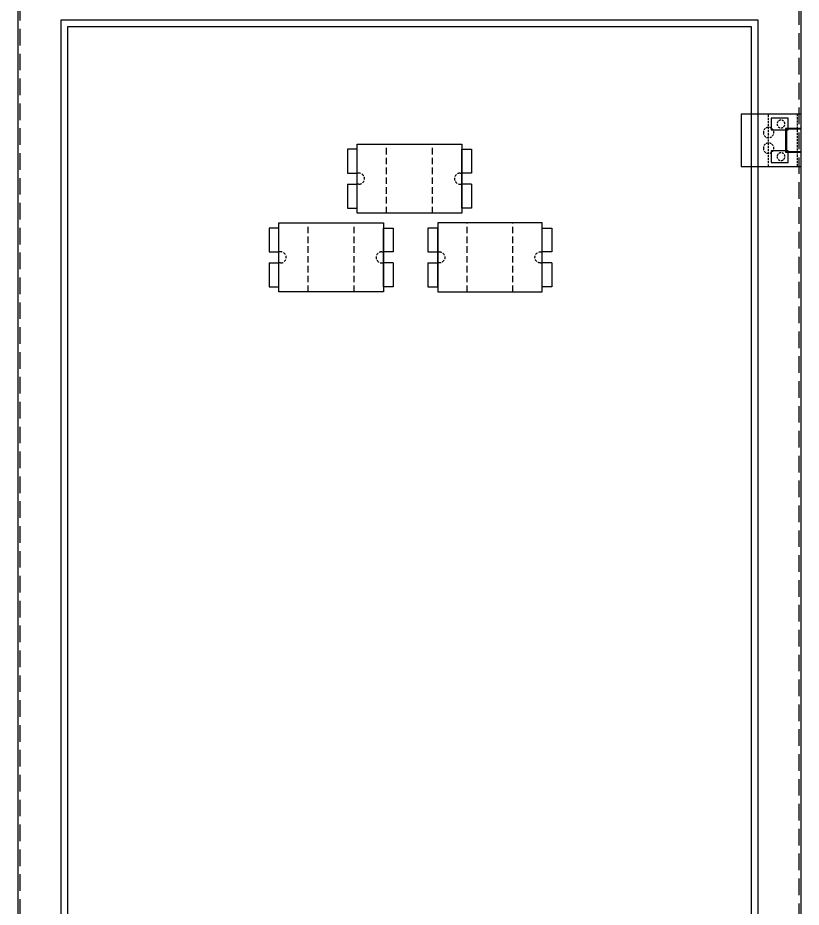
# Model space of a CAD drawing. Header units: millimetres. Extents: x 0 to 4783, y 0 to 3382.
# Drawn here: x 2269 to 2869, y 1961 to 2642 of the extents above; entities that cross this region are included whole.
import ezdxf

# ---------------------------------------------------------------- set-up
doc = ezdxf.new("R2010")
doc.units = ezdxf.units.MM
for name, pattern in [('ASVLTYPE', [0.75, 0.5, -0.25]), ('HIDDEN2', [4.7625, 3.175, -1.5875]), ('HIDDENX2', [19.05, 12.7, -6.35])]:
    doc.linetypes.add(name, pattern=pattern)

# ---------------------------------------------------------------- blocks, each defined once
blk = doc.blocks.new('HL044-1.3-C')
at = {"color": 1, "linetype": 'HIDDEN2', "ltscale": 0.5}
for p, q in [((-25, 40), (-25, 0)), ((-3, 0), (-3, 40))]:
    blk.add_line(p, q, dxfattribs=at)
at = {"color": 1}
for p, q in [((-12, 29), (0, 29)), ((-12, 11), (-12, 29)), ((-11, 28.5), (0, 28.5)), ((-11, 28.5), (-11, 11.5)), ((0, 11), (-12, 11)), ((0, 11.5), (-11, 11.5))]:
    blk.add_line(p, q, dxfattribs=at)
blk.add_lwpolyline([(-46, 40), (0, 40), (0, 0), (-46, 0)], close=True, dxfattribs=at)
at = {"color": 1, "linetype": 'HIDDEN2', "ltscale": 0.5}
for centre, radius in [((-15.5, 32.5), 3), ((-25, 26), 4), ((-25, 14), 4), ((-15.5, 7.5), 3)]:
    blk.add_circle(centre, radius, dxfattribs=at)
blk = doc.blocks.new('CML250A-3')
at = {"color": 85, "linetype": 'ASVLTYPE', "ltscale": 10}
for p, q in [((22.5, 0), (22.5, 53)), ((57.5, 0), (57.5, 53))]:
    blk.add_line(p, q, dxfattribs=at)
at = {"color": 85}
for p, q in [((-7.5, 30.75), (0, 30.75)), ((87.5, 30.75), (80, 30.75)), ((-7.5, 22.25), (0, 22.25)), ((87.5, 22.25), (80, 22.25))]:
    blk.add_line(p, q, dxfattribs=at)
at = {"color": 85, "linetype": 'ASVLTYPE', "ltscale": 4}
for p, q in [((1.25, 30.75), (0, 30.75)), ((78.75, 30.75), (80, 30.75)), ((1.25, 22.25), (0, 22.25)), ((78.75, 22.25), (80, 22.25))]:
    blk.add_line(p, q, dxfattribs=at)
at = {"color": 85}
for points in [[(-7.5, 22.25), (-7.5, 4), (0, 4), (0, 49), (-7.5, 49), (-7.5, 30.75)], [(87.5, 22.25), (87.5, 4), (80, 4), (80, 49), (87.5, 49), (87.5, 30.75)]]:
    blk.add_lwpolyline(points, dxfattribs=at)
blk.add_lwpolyline([(0, 0), (0, 53), (80, 53), (80, 0)], close=True, dxfattribs=at)
at = {"color": 85, "linetype": 'ASVLTYPE', "ltscale": 4}
for centre, start, end in [((1.25, 26.5), 270, 90), ((78.75, 26.5), 90, 270)]:
    blk.add_arc(centre, 4.25, start, end, dxfattribs=at)

msp = doc.modelspace()

# ---------------------------------------------------------------- linework, layer by layer
at = {"color": 7}
for points in [[(2268.72, 1473.6), (2868.72, 1473.6), (2868.72, 2673.6), (2268.72, 2673.6)], [(2301.72, 1506), (2835.72, 1506), (2835.72, 2640.6), (2301.72, 2640.6)], [(2306.72, 1511), (2830.72, 1511), (2830.72, 2635.6), (2306.72, 2635.6)]]:
    msp.add_lwpolyline(points, close=True, dxfattribs=at)
at = {"color": 7, "linetype": 'HIDDENX2'}
msp.add_lwpolyline([(2270.22, 1475.1), (2867.22, 1475.1), (2867.22, 2672.1), (2270.22, 2672.1)], close=True, dxfattribs=at)
at = {"color": 2}
for points in [[(2845.72, 2556.6), (2858.72, 2556.6), (2858.72, 2565.6), (2845.72, 2565.6)], [(2845.72, 2531.6), (2858.72, 2531.6), (2858.72, 2540.6), (2845.72, 2540.6)]]:
    msp.add_lwpolyline(points, close=True, dxfattribs=at)

# ---------------------------------------------------------------- block references
at = {"color": 7, "xscale": -1, "rotation": 180}
msp.add_blockref('HL044-1.3-C', (2868.72, 2568.6), dxfattribs=at)
at = {"color": 1}
for p in [(2528.72, 2492.73), (2468.72, 2432.42)]:
    msp.add_blockref('CML250A-3', p, dxfattribs=at)
at = {"color": 1, "xscale": -1}
msp.add_blockref('CML250A-3', (2670.3, 2432.42), dxfattribs=at)

doc.saveas('drawing.dxf')
